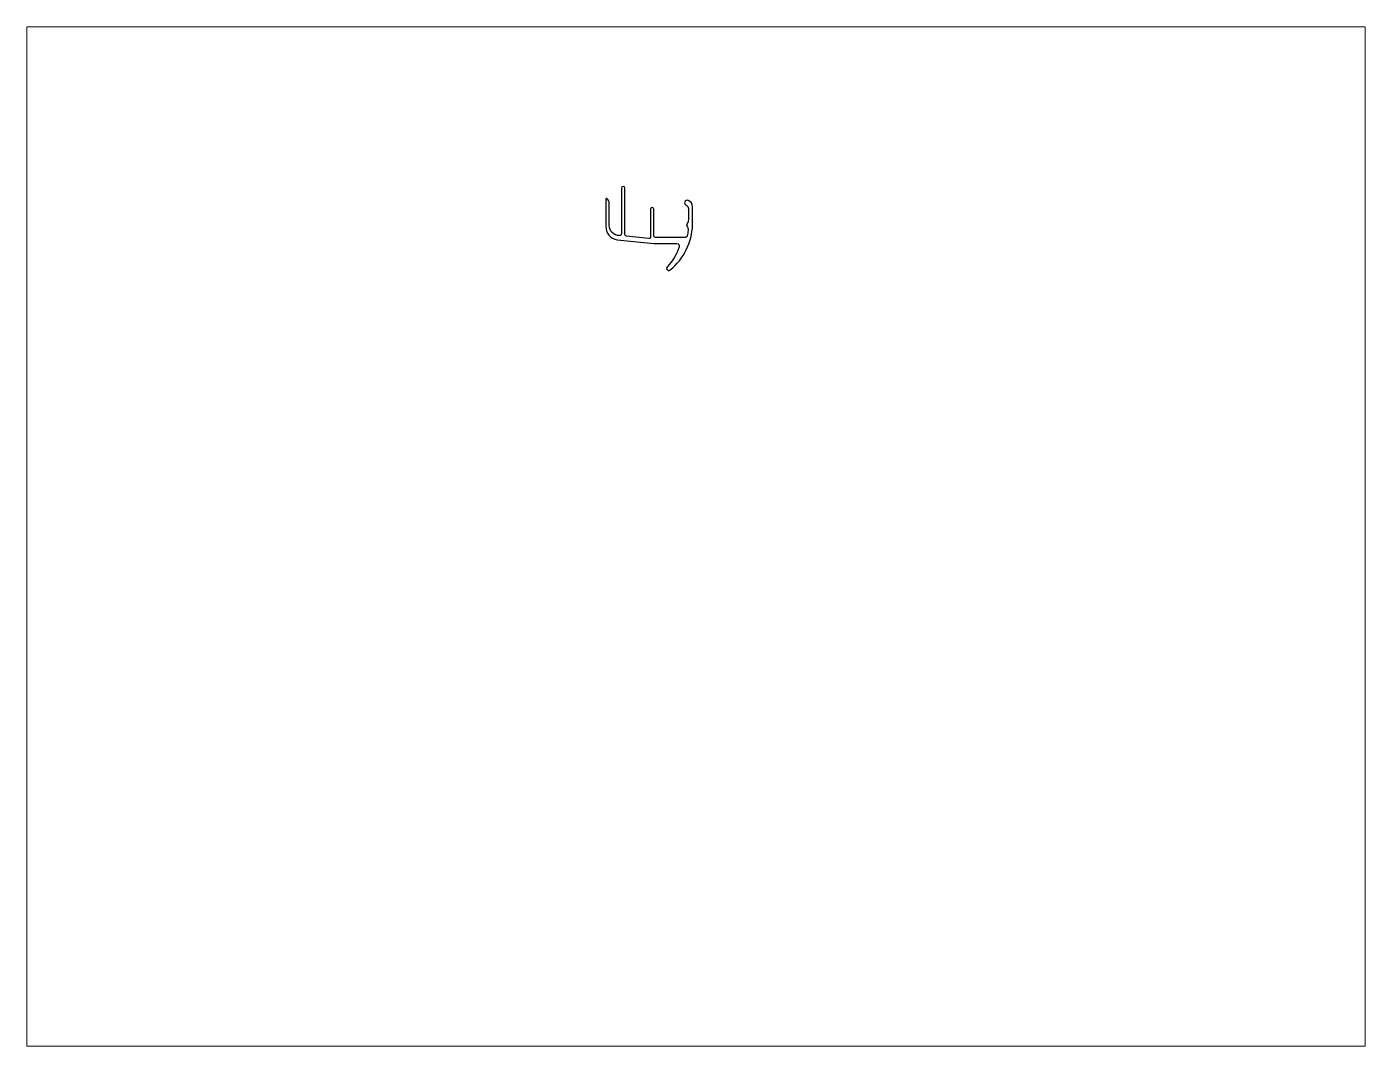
# Paper-space layout 'Layout1' of a CAD drawing. Extents: x 27 to 240, y 20 to 183.
# The model-space entities are those that its viewports show. They can reach past a viewport. Long polylines and large blocks are cut down to what shows.
import ezdxf

# ---------------------------------------------------------------- set-up
doc = ezdxf.new("R2010")
doc.units = 0
doc.header["$LTSCALE"] = 15
doc.layers.get('0').update_dxf_attribs({"linetype": 'CONTINUOUS'})

msp = doc.modelspace()

# ---------------------------------------------------------------- linework, layer by layer
at = {"ltscale": 0.5}
msp.add_lwpolyline([(170.47, 216.85, -0.384834), (170.02, 217.35), (170.02, 230.74, 1), (169.02, 230.74), (169.02, 217.54, -0.414214), (168.52, 217.04), (168.42, 217.04, -0.414214), (165.52, 219.94), (165.52, 226.45, 0.255924), (164.83, 227.71, 0.592453), (164.52, 227.54), (164.52, 219.74, 0.358517), (167.75, 215.82), (178.32, 214.74), (185.02, 214.74, -0.509391), (185.68, 213.83, -0.11419), (182.27, 208.15, 1), (183.09, 207.13, 0.215127), (189.52, 220.15), (189.52, 225.33, 0.310029), (188.24, 227.19, 0.993879), (187.69, 225.8, -0.306667), (188.32, 224.87), (188.32, 221.65, -0.162278), (187.92, 220.45, 0.318802), (187.9, 219.87, -0.176808), (188.23, 218.54, -0.027488), (187.96, 216.93, -0.351442), (187.48, 216.54), (178.82, 216.54, -0.414214), (178.32, 217.04), (178.32, 224.69, 1), (177.42, 224.69), (177.42, 216.69, -0.444217), (176.87, 216.2)], format="xyb", close=True, dxfattribs=at)

psp = doc.layouts.get("Layout1")

# ---------------------------------------------------------------- viewports
at = {"layer": '0', "color": 0, "linetype": 'BYBLOCK', "ltscale": 0.05}
psp.add_viewport(center=(133.35, 101.6), size=(213.36, 162.56), view_center_point=(190.51, 130.3), view_height=293.8955, dxfattribs=at)

doc.saveas('drawing.dxf')
